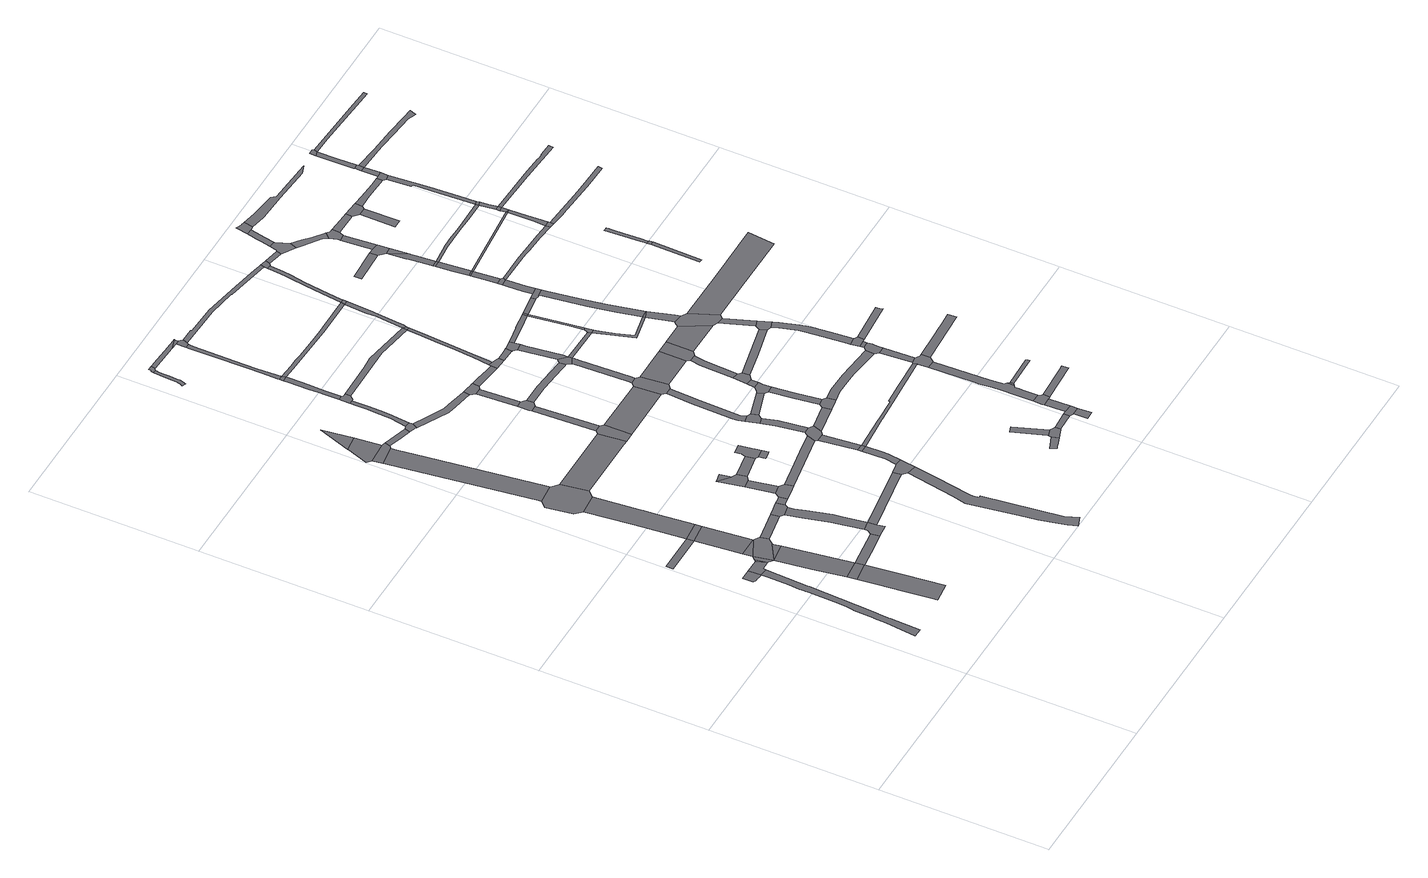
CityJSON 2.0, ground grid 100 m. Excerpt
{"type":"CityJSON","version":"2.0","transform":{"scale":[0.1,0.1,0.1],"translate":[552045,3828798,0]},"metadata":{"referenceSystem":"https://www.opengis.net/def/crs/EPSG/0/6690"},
"CityObjects":{
"road1":{"type":"Road","attributes":{"RoadStructureAttribute.sectionType":"1"},"geometry":[{"type":"MultiSurface","lod":"1","boundaries":[[[0,1,2,3,4,5,6,7,8,9,10,11,12,13,14,15,16,17,18,19,20,21,22,23,24,25,26]]]}]},
"road2":{"type":"Road","attributes":{"RoadStructureAttribute.sectionType":"1"},"geometry":[{"type":"MultiSurface","lod":"1","boundaries":[[[27,28,29,30,31,32,33,0]]]}]},
"road3":{"type":"Road","geometry":[{"type":"MultiSurface","lod":"1","boundaries":[[[27,0,26,34,35,36,37]]]}]},
"road4":{"type":"Road","attributes":{"function":"3","RoadStructureAttribute.sectionType":"1"},"geometry":[{"type":"MultiSurface","lod":"1","boundaries":[[[38,39,40,41,42,43,44,45]]]}]},
"road5":{"type":"Road","attributes":{"RoadStructureAttribute.sectionType":"1"},"geometry":[{"type":"MultiSurface","lod":"1","boundaries":[[[46,47,48,49]]]}]},
"road6":{"type":"Road","attributes":{"RoadStructureAttribute.sectionType":"1"},"geometry":[{"type":"MultiSurface","lod":"1","boundaries":[[[50,37,36]]]}]},
"road7":{"type":"Road","attributes":{"RoadStructureAttribute.sectionType":"1"},"geometry":[{"type":"MultiSurface","lod":"1","boundaries":[[[51,50,36,52]]]}]},
"road8":{"type":"Road","geometry":[{"type":"MultiSurface","lod":"1","boundaries":[[[53,54,40,39]]]}]},
"road9":{"type":"Road","attributes":{"function":"3","RoadStructureAttribute.sectionType":"1"},"geometry":[{"type":"MultiSurface","lod":"1","boundaries":[[[55,56,52,57,54,53]]]}]},
"road10":{"type":"Road","geometry":[{"type":"MultiSurface","lod":"1","boundaries":[[[58,59,52,56]]]}]},
"road11":{"type":"Road","attributes":{"function":"3","RoadStructureAttribute.sectionType":"1"},"geometry":[{"type":"MultiSurface","lod":"1","boundaries":[[[60,61,62,51]]]}]},
"road12":{"type":"Road","geometry":[{"type":"MultiSurface","lod":"1","boundaries":[[[63,60,51,52,59,64,65,66]]]}]},
"road13":{"type":"Road","attributes":{"function":"3","RoadStructureAttribute.sectionType":"1"},"geometry":[{"type":"MultiSurface","lod":"1","boundaries":[[[67,68,48,69,61,60]]]}]},
"road14":{"type":"Road","geometry":[{"type":"MultiSurface","lod":"1","boundaries":[[[70,49,48,68]]]}]},
"road15":{"type":"Road","attributes":{"RoadStructureAttribute.sectionType":"1"},"geometry":[{"type":"MultiSurface","lod":"1","boundaries":[[[71,53,39,72,73]]]}]},
"road16":{"type":"Road","attributes":{"function":"3","RoadStructureAttribute.sectionType":"1"},"geometry":[{"type":"MultiSurface","lod":"1","boundaries":[[[74,75,76,77,78,79,80,81,49,70]]]}]},
"road17":{"type":"Road","attributes":{"RoadStructureAttribute.sectionType":"1"},"geometry":[{"type":"MultiSurface","lod":"1","boundaries":[[[82,66,65,83,84]]]}]},
"road18":{"type":"Road","geometry":[{"type":"MultiSurface","lod":"1","boundaries":[[[85,86,87,88,89,90,79,78,91,92,93]]]}]},
"road19":{"type":"Road","geometry":[{"type":"MultiSurface","lod":"1","boundaries":[[[94,95,96,71,73,97,98]]]}]},
"road20":{"type":"Road","attributes":{"function":"3","RoadStructureAttribute.sectionType":"1"},"geometry":[{"type":"MultiSurface","lod":"1","boundaries":[[[99,100,101,102,103,104,105,87,86]]]}]},
"road21":{"type":"Road","attributes":{"RoadStructureAttribute.sectionType":"1"},"geometry":[{"type":"MultiSurface","lod":"1","boundaries":[[[106,107,108,109,110,111,112,113,114,95,94]]]}]},
"road22":{"type":"Road","geometry":[{"type":"MultiSurface","lod":"1","boundaries":[[[115,116,117,82,84,118,111,110,119]]]}]},
"road23":{"type":"Road","geometry":[{"type":"MultiSurface","lod":"1","boundaries":[[[120,121,122,103,102,123,124,125]]]}]},
"road24":{"type":"Road","geometry":[{"type":"MultiSurface","lod":"1","boundaries":[[[126,127,128,129,130,122,121]]]}]},
"road25":{"type":"Road","attributes":{"RoadStructureAttribute.sectionType":"1"},"geometry":[{"type":"MultiSurface","lod":"1","boundaries":[[[131,132,115,119,133,134]]]}]},
"road26":{"type":"Road","attributes":{"function":"3","RoadStructureAttribute.sectionType":"1"},"geometry":[{"type":"MultiSurface","lod":"1","boundaries":[[[135,136,128,127,126]]]}]},
"road27":{"type":"Road","geometry":[{"type":"MultiSurface","lod":"1","boundaries":[[[137,138,131,134,139,140,141]]]}]},
"road28":{"type":"Road","attributes":{"RoadStructureAttribute.sectionType":"1"},"geometry":[{"type":"MultiSurface","lod":"1","boundaries":[[[142,143,138,137]]]}]},
"road29":{"type":"Road","attributes":{"RoadStructureAttribute.sectionType":"1"},"geometry":[{"type":"MultiSurface","lod":"1","boundaries":[[[93,92,144,145,146]]]}]},
"road30":{"type":"Road","attributes":{"RoadStructureAttribute.sectionType":"1"},"geometry":[{"type":"MultiSurface","lod":"1","boundaries":[[[125,124,147,148,149,150]]]}]},
"road31":{"type":"Road","geometry":[{"type":"MultiSurface","lod":"1","boundaries":[[[151,152,153,154]]]}]},
"road32":{"type":"Road","geometry":[{"type":"MultiSurface","lod":"1","boundaries":[[[153,143,142,155,156,154]]]}]},
"road33":{"type":"Road","attributes":{"RoadStructureAttribute.sectionType":"1"},"geometry":[{"type":"MultiSurface","lod":"1","boundaries":[[[157,94,98,158]]]}]},
"road34":{"type":"Road","geometry":[{"type":"MultiSurface","lod":"1","boundaries":[[[159,160,161,150,149,162,163,164,165,166,167,168,169,170]]]}]},
"road35":{"type":"Road","attributes":{"RoadStructureAttribute.sectionType":"1"},"geometry":[{"type":"MultiSurface","lod":"1","boundaries":[[[171,172,173,174,175,176,177,178,179,180,181,182,183,184,185,186,187,188,189,190]]]}]},
"road36":{"type":"Road","attributes":{"RoadStructureAttribute.sectionType":"1"},"geometry":[{"type":"MultiSurface","lod":"1","boundaries":[[[191,156,155,192]]]}]},
"road37":{"type":"Road","attributes":{"RoadStructureAttribute.sectionType":"1"},"geometry":[{"type":"MultiSurface","lod":"1","boundaries":[[[193,194,195,196,197,198,199,200,201,202,159,170]]]}]},
"road38":{"type":"Road","attributes":{"RoadStructureAttribute.sectionType":"1"},"geometry":[{"type":"MultiSurface","lod":"1","boundaries":[[[203,204,205,206,141,140,207]]]}]},
"road39":{"type":"Road","geometry":[{"type":"MultiSurface","lod":"1","boundaries":[[[208,209,210,211,212]]]}]},
"road40":{"type":"Road","attributes":{"function":"3","RoadStructureAttribute.sectionType":"1"},"geometry":[{"type":"MultiSurface","lod":"1","boundaries":[[[213,214,215,216,217,218,219,220,221,222,223,224,225,226,227,228,229,230]]]}]},
"road41":{"type":"Road","attributes":{"RoadStructureAttribute.sectionType":"1"},"geometry":[{"type":"MultiSurface","lod":"1","boundaries":[[[231,232,233,234,235,236,191,192,212,211]]]}]},
"road42":{"type":"Road","geometry":[{"type":"MultiSurface","lod":"1","boundaries":[[[237,238,146,145,239,240,241,242,243]]]}]},
"road43":{"type":"Road","geometry":[{"type":"MultiSurface","lod":"1","boundaries":[[[244,245,198,197,246,247,248,249,250,251,252]]]}]},
"road44":{"type":"Road","attributes":{"RoadStructureAttribute.sectionType":"1"},"geometry":[{"type":"MultiSurface","lod":"1","boundaries":[[[253,254,255,256,257,167,166,258,259,260,261,262,263,264]]]}]},
"road45":{"type":"Road","geometry":[{"type":"MultiSurface","lod":"1","boundaries":[[[265,266,157,158,171,190,267,268]]]}]},
"road46":{"type":"Road","geometry":[{"type":"MultiSurface","lod":"1","boundaries":[[[269,270,271,272,213,230,273,274,275,276]]]}]},
"road47":{"type":"Road","attributes":{"RoadStructureAttribute.sectionType":"1"},"geometry":[{"type":"MultiSurface","lod":"1","boundaries":[[[277,278,279,280,281,244,252,282,283,284]]]}]},
"road48":{"type":"Road","attributes":{"RoadStructureAttribute.sectionType":"1"},"geometry":[{"type":"MultiSurface","lod":"1","boundaries":[[[285,286,237,243]]]}]},
"road49":{"type":"Road","attributes":{"RoadStructureAttribute.sectionType":"1"},"geometry":[{"type":"MultiSurface","lod":"1","boundaries":[[[287,288,289,290,291,265,268]]]}]},
"road50":{"type":"Road","geometry":[{"type":"MultiSurface","lod":"1","boundaries":[[[292,277,284,293]]]}]},
"road51":{"type":"Road","geometry":[{"type":"MultiSurface","lod":"1","boundaries":[[[294,290,289,295]]]}]},
"road52":{"type":"Road","geometry":[{"type":"MultiSurface","lod":"1","boundaries":[[[296,297,298,299,300,286,285,301,302]]]}]},
"road53":{"type":"Road","attributes":{"RoadStructureAttribute.sectionType":"1"},"geometry":[{"type":"MultiSurface","lod":"1","boundaries":[[[303,294,295,304]]]}]},
"road54":{"type":"Road","attributes":{"RoadStructureAttribute.sectionType":"1"},"geometry":[{"type":"MultiSurface","lod":"1","boundaries":[[[305,298,297,306]]]}]},
"road55":{"type":"Road","attributes":{"function":"3","RoadStructureAttribute.sectionType":"1"},"geometry":[{"type":"MultiSurface","lod":"1","boundaries":[[[307,308,309,310,311,312,276,275,313,314]]]}]},
"road56":{"type":"Road","attributes":{"RoadStructureAttribute.sectionType":"1"},"geometry":[{"type":"MultiSurface","lod":"1","boundaries":[[[315,316,317,318,319,320,292,293,321,322,323,324,325,326,327,328]]]}]},
"road57":{"type":"Road","geometry":[{"type":"MultiSurface","lod":"1","boundaries":[[[329,330,203,207,303,304,331,332,333]]]}]},
"road58":{"type":"Road","geometry":[{"type":"MultiSurface","lod":"1","boundaries":[[[334,335,336,337,264,263,305,306,338,339]]]}]},
"road59":{"type":"Road","attributes":{"RoadStructureAttribute.sectionType":"1"},"geometry":[{"type":"MultiSurface","lod":"1","boundaries":[[[241,240,340,341]]]}]},
"road60":{"type":"Road","attributes":{"RoadStructureAttribute.sectionType":"1"},"geometry":[{"type":"MultiSurface","lod":"1","boundaries":[[[342,343,344,345,330,329]]]}]},
"road61":{"type":"Road","geometry":[{"type":"MultiSurface","lod":"1","boundaries":[[[346,347,344,343,348,349,350]]]}]},
"road62":{"type":"Road","attributes":{"function":"3","RoadStructureAttribute.sectionType":"1"},"geometry":[{"type":"MultiSurface","lod":"1","boundaries":[[[351,314,313,352,353]]]}]},
"road63":{"type":"Road","geometry":[{"type":"MultiSurface","lod":"1","boundaries":[[[352,315,328,354,355,356,357,353]]]}]},
"road64":{"type":"Road","attributes":{"RoadStructureAttribute.sectionType":"1"},"geometry":[{"type":"MultiSurface","lod":"1","boundaries":[[[358,359,360,361,362,363,364,365,347,346]]]}]},
"road65":{"type":"Road","attributes":{"RoadStructureAttribute.sectionType":"1"},"geometry":[{"type":"MultiSurface","lod":"1","boundaries":[[[366,333,332,367]]]}]},
"road66":{"type":"Road","attributes":{"RoadStructureAttribute.sectionType":"1"},"geometry":[{"type":"MultiSurface","lod":"1","boundaries":[[[368,369,339,338,370,371]]]}]},
"road67":{"type":"Road","attributes":{"RoadStructureAttribute.sectionType":"1"},"geometry":[{"type":"MultiSurface","lod":"1","boundaries":[[[372,373,250,249,374,375,376]]]}]},
"road68":{"type":"Road","attributes":{"RoadStructureAttribute.sectionType":"1"},"geometry":[{"type":"MultiSurface","lod":"1","boundaries":[[[377,378,379,380,302,301,381,382,383,384,385]]]}]},
"road69":{"type":"Road","geometry":[{"type":"MultiSurface","lod":"1","boundaries":[[[386,387,388,389,390,391,392,393,394]]]}]},
"road70":{"type":"Road","attributes":{"RoadStructureAttribute.sectionType":"1"},"geometry":[{"type":"MultiSurface","lod":"1","boundaries":[[[395,350,349,396]]]}]},
"road71":{"type":"Road","geometry":[{"type":"MultiSurface","lod":"1","boundaries":[[[397,398,341,340,362,361,399,400]]]}]},
"road72":{"type":"Road","attributes":{"RoadStructureAttribute.sectionType":"1"},"geometry":[{"type":"MultiSurface","lod":"1","boundaries":[[[401,402,403,404,405]]]}]},
"road73":{"type":"Road","attributes":{"RoadStructureAttribute.sectionType":"1"},"geometry":[{"type":"MultiSurface","lod":"1","boundaries":[[[406,407,408,409,410,411,412,293,284,413,414,415,416,417]]]}]},
"road74":{"type":"Road","geometry":[{"type":"MultiSurface","lod":"1","boundaries":[[[418,371,370,419,420,421,422,423]]]}]},
"road75":{"type":"Road","geometry":[{"type":"MultiSurface","lod":"1","boundaries":[[[424,425,405,404,386,394,426,427,428]]]}]},
"road76":{"type":"Road","geometry":[{"type":"MultiSurface","lod":"1","boundaries":[[[429,430,366,367,431,432,433]]]}]},
"road77":{"type":"Road","attributes":{"RoadStructureAttribute.sectionType":"1"},"geometry":[{"type":"MultiSurface","lod":"1","boundaries":[[[434,435,436,437,430,429]]]}]},
"road78":{"type":"Road","attributes":{"RoadStructureAttribute.sectionType":"1"},"geometry":[{"type":"MultiSurface","lod":"1","boundaries":[[[438,439,440,441,442,443,444,445,446,447,398,397]]]}]},
"road79":{"type":"Road","geometry":[{"type":"MultiSurface","lod":"1","boundaries":[[[448,449,395,396,436,435,450,451]]]}]},
"road80":{"type":"Road","attributes":{"RoadStructureAttribute.sectionType":"1"},"geometry":[{"type":"MultiSurface","lod":"1","boundaries":[[[452,453,454,455,456,457,295,289,458,459,460,461]]]}]},
"road81":{"type":"Road","attributes":{"RoadStructureAttribute.sectionType":"1"},"geometry":[{"type":"MultiSurface","lod":"1","boundaries":[[[462,463,464,420,419,465,466]]]}]},
"road82":{"type":"Road","attributes":{"RoadStructureAttribute.sectionType":"1"},"geometry":[{"type":"MultiSurface","lod":"1","boundaries":[[[375,467,468,469,470,471,418,423,472,473,474,475,476]]]}]},
"road83":{"type":"Road","geometry":[{"type":"MultiSurface","lod":"1","boundaries":[[[477,385,384,478,445,444,479]]]}]},
"road84":{"type":"Road","attributes":{"RoadStructureAttribute.sectionType":"1"},"geometry":[{"type":"MultiSurface","lod":"1","boundaries":[[[480,448,451,481]]]}]},
"road85":{"type":"Road","attributes":{"RoadStructureAttribute.sectionType":"1"},"geometry":[{"type":"MultiSurface","lod":"1","boundaries":[[[482,428,427,483]]]}]},
"road86":{"type":"Road","attributes":{"RoadStructureAttribute.sectionType":"1"},"geometry":[{"type":"MultiSurface","lod":"1","boundaries":[[[484,400,399,485,486]]]}]},
"road87":{"type":"Road","attributes":{"RoadStructureAttribute.sectionType":"1"},"geometry":[{"type":"MultiSurface","lod":"1","boundaries":[[[487,488,489,490,477,479]]]}]},
"road88":{"type":"Road","geometry":[{"type":"MultiSurface","lod":"1","boundaries":[[[491,480,481,492,493,494]]]}]},
"road89":{"type":"Road","geometry":[{"type":"MultiSurface","lod":"1","boundaries":[[[495,496,497,498,462,466,499,490,489,500]]]}]},
"road90":{"type":"Road","geometry":[{"type":"MultiSurface","lod":"1","boundaries":[[[376,375,476,501]]]}]},
"road91":{"type":"Road","attributes":{"RoadStructureAttribute.sectionType":"1"},"geometry":[{"type":"MultiSurface","lod":"1","boundaries":[[[502,503,491,494,504,505]]]}]},
"road92":{"type":"Road","attributes":{"RoadStructureAttribute.sectionType":"1"},"geometry":[{"type":"MultiSurface","lod":"1","boundaries":[[[506,507,508,509,510,511]]]}]},
"road93":{"type":"Road","attributes":{"function":"3","RoadStructureAttribute.sectionType":"1"},"geometry":[{"type":"MultiSurface","lod":"1","boundaries":[[[512,513,514,515,516,517,357,356,518,519,520,521,522,523]]]}]},
"road94":{"type":"Road","geometry":[{"type":"MultiSurface","lod":"1","boundaries":[[[524,525,482,483,526,508,507,527]]]}]},
"road95":{"type":"Road","attributes":{"RoadStructureAttribute.sectionType":"1"},"geometry":[{"type":"MultiSurface","lod":"1","boundaries":[[[528,529,530,524,527]]]}]},
"road96":{"type":"Road","attributes":{"RoadStructureAttribute.sectionType":"1"},"geometry":[{"type":"MultiSurface","lod":"1","boundaries":[[[479,444,531,532]]]}]},
"road97":{"type":"Road","attributes":{"RoadStructureAttribute.sectionType":"1"},"geometry":[{"type":"MultiSurface","lod":"1","boundaries":[[[533,534,433,432,535,536,537,538,539,540]]]}]},
"road98":{"type":"Road","attributes":{"RoadStructureAttribute.sectionType":"1"},"geometry":[{"type":"MultiSurface","lod":"1","boundaries":[[[416,541,542,543,544,376,501,545,546,547,548,549,550]]]}]},
"road99":{"type":"Road","geometry":[{"type":"MultiSurface","lod":"1","boundaries":[[[551,552,529,528,553,554,555,556,557]]]}]},
"road100":{"type":"Road","geometry":[{"type":"MultiSurface","lod":"1","boundaries":[[[486,485,502,505,558,559]]]}]},
"road101":{"type":"Road","attributes":{"RoadStructureAttribute.sectionType":"1"},"geometry":[{"type":"MultiSurface","lod":"1","boundaries":[[[560,561,562,563,495,500,564,565,566,567]]]}]},
"road102":{"type":"Road","geometry":[{"type":"MultiSurface","lod":"1","boundaries":[[[417,416,550,568]]]}]},
"road103":{"type":"Road","attributes":{"RoadStructureAttribute.sectionType":"1"},"geometry":[{"type":"MultiSurface","lod":"1","boundaries":[[[569,570,571,572,573,574,575,551,557,576,577,578,579,580,581,582,583,584]]]}]},
"road104":{"type":"Road","attributes":{"RoadStructureAttribute.sectionType":"1"},"geometry":[{"type":"MultiSurface","lod":"1","boundaries":[[[585,493,492,586,587]]]}]},
"road105":{"type":"Road","geometry":[{"type":"MultiSurface","lod":"1","boundaries":[[[588,589,590,591,532,531,592]]]}]},
"road106":{"type":"Road","geometry":[{"type":"MultiSurface","lod":"1","boundaries":[[[581,580,593,594]]]}]},
"road107":{"type":"Road","attributes":{"RoadStructureAttribute.sectionType":"1"},"geometry":[{"type":"MultiSurface","lod":"1","boundaries":[[[595,596,567,597,589,588]]]}]},
"road108":{"type":"Road","geometry":[{"type":"MultiSurface","lod":"1","boundaries":[[[598,560,567,596]]]}]},
"road109":{"type":"Road","attributes":{"RoadStructureAttribute.sectionType":"1"},"geometry":[{"type":"MultiSurface","lod":"1","boundaries":[[[599,600,601,602,603,555,554]]]}]},
"road110":{"type":"Road","attributes":{"RoadStructureAttribute.sectionType":"1"},"geometry":[{"type":"MultiSurface","lod":"1","boundaries":[[[604,605,606,592,531,607,608,609,610]]]}]},
"road111":{"type":"Road","attributes":{"RoadStructureAttribute.sectionType":"1"},"geometry":[{"type":"MultiSurface","lod":"1","boundaries":[[[559,558,611,612]]]}]},
"road112":{"type":"Road","attributes":{"RoadStructureAttribute.sectionType":"1"},"geometry":[{"type":"MultiSurface","lod":"1","boundaries":[[[613,614,615,616,617,618,417,568,619,620,621,622,623,624,625,626,627]]]}]},
"road113":{"type":"Road","geometry":[{"type":"MultiSurface","lod":"1","boundaries":[[[628,629,630,631,452,461,632,633,569,584,634,635]]]}]},
"road114":{"type":"Road","geometry":[{"type":"MultiSurface","lod":"1","boundaries":[[[636,637,638,639,594,593]]]}]},
"road115":{"type":"Road","attributes":{"RoadStructureAttribute.sectionType":"1"},"geometry":[{"type":"MultiSurface","lod":"1","boundaries":[[[640,641,630,629]]]}]},
"road116":{"type":"Road","attributes":{"RoadStructureAttribute.sectionType":"1"},"geometry":[{"type":"MultiSurface","lod":"1","boundaries":[[[642,643,598,596,644]]]}]},
"road117":{"type":"Road","geometry":[{"type":"MultiSurface","lod":"1","boundaries":[[[645,646,647,648,540,539,641,640]]]}]},
"road118":{"type":"Road","attributes":{"RoadStructureAttribute.sectionType":"1"},"geometry":[{"type":"MultiSurface","lod":"1","boundaries":[[[649,650,651,648,647]]]}]},
"road119":{"type":"Road","geometry":[{"type":"MultiSurface","lod":"1","boundaries":[[[652,653,651,650,654,655]]]}]},
"road120":{"type":"Road","geometry":[{"type":"MultiSurface","lod":"1","boundaries":[[[656,610,609]]]}]},
"road121":{"type":"Road","attributes":{"RoadStructureAttribute.sectionType":"1"},"geometry":[{"type":"MultiSurface","lod":"1","boundaries":[[[657,656,609,658,659,660]]]}]},
"road122":{"type":"Road","geometry":[{"type":"MultiSurface","lod":"1","boundaries":[[[659,661,612,611,662,663,664,665,666,660]]]}]},
"road123":{"type":"Road","geometry":[{"type":"MultiSurface","lod":"1","boundaries":[[[523,522,613,627,667,668]]]}]},
"road124":{"type":"Road","attributes":{"RoadStructureAttribute.sectionType":"1"},"geometry":[{"type":"MultiSurface","lod":"1","boundaries":[[[669,670,671,672,673,674,675,676,677,678,679,680,681,682,683,684,653,652]]]}]},
"road125":{"type":"Road","attributes":{"RoadStructureAttribute.sectionType":"1"},"geometry":[{"type":"MultiSurface","lod":"1","boundaries":[[[662,685,686,663]]]}]},
"road126":{"type":"Road","attributes":{"RoadStructureAttribute.sectionType":"1"},"geometry":[{"type":"MultiSurface","lod":"1","boundaries":[[[687,688,689,690,691,692,693,694,695,696,697,610,656]]]}]},
"road127":{"type":"Road","geometry":[{"type":"MultiSurface","lod":"1","boundaries":[[[686,685,585,587,679,678]]]}]},
"road128":{"type":"Road","geometry":[{"type":"MultiSurface","lod":"1","boundaries":[[[698,699,700,642,644,701,691,690]]]}]},
"road129":{"type":"Road","attributes":{"function":"3","RoadStructureAttribute.sectionType":"1"},"geometry":[{"type":"MultiSurface","lod":"1","boundaries":[[[702,668,667,703,704]]]}]},
"road130":{"type":"Road","attributes":{"RoadStructureAttribute.sectionType":"1"},"geometry":[{"type":"MultiSurface","lod":"1","boundaries":[[[705,706,707,708,709,710,699,698]]]}]},
"road131":{"type":"Road","geometry":[{"type":"MultiSurface","lod":"1","boundaries":[[[711,712,713,714]]]}]},
"road132":{"type":"Road","geometry":[{"type":"MultiSurface","lod":"1","boundaries":[[[715,716,717,708,707,718]]]}]},
"road133":{"type":"Road","attributes":{"RoadStructureAttribute.sectionType":"1"},"geometry":[{"type":"MultiSurface","lod":"1","boundaries":[[[719,720,721,722,635,634,723]]]}]},
"road134":{"type":"Road","attributes":{"RoadStructureAttribute.sectionType":"1"},"geometry":[{"type":"MultiSurface","lod":"1","boundaries":[[[724,725,726,727,717,716]]]}]},
"road135":{"type":"Road","geometry":[{"type":"MultiSurface","lod":"1","boundaries":[[[728,729,726,725]]]}]},
"road136":{"type":"Road","attributes":{"RoadStructureAttribute.sectionType":"1"},"geometry":[{"type":"MultiSurface","lod":"1","boundaries":[[[730,731,732,733,655,654]]]}]},
"road137":{"type":"Road","geometry":[{"type":"MultiSurface","lod":"1","boundaries":[[[734,735,736,737,704,703,738,739,740,741,742,743,744]]]}]},
"road138":{"type":"Road","attributes":{"RoadStructureAttribute.sectionType":"1"},"geometry":[{"type":"MultiSurface","lod":"1","boundaries":[[[745,746,747,729,728]]]}]},
"road139":{"type":"Road","geometry":[{"type":"MultiSurface","lod":"1","boundaries":[[[748,749,746,745]]]}]},
"road140":{"type":"Road","attributes":{"RoadStructureAttribute.sectionType":"1"},"geometry":[{"type":"MultiSurface","lod":"1","boundaries":[[[750,751,752,753,754,749,748,755,756,757,758,759]]]}]},
"road141":{"type":"Road","attributes":{"function":"3","RoadStructureAttribute.sectionType":"1"},"geometry":[{"type":"MultiSurface","lod":"1","boundaries":[[[760,761,762,763,764,734,744]]]}]},
"road142":{"type":"Road","attributes":{"RoadStructureAttribute.sectionType":"1"},"geometry":[{"type":"MultiSurface","lod":"1","boundaries":[[[765,750,759]]]}]},
"road143":{"type":"Road","geometry":[{"type":"MultiSurface","lod":"1","boundaries":[[[766,711,714,750,765,767]]]}]},
"road144":{"type":"Road","attributes":{"RoadStructureAttribute.sectionType":"1"},"geometry":[{"type":"MultiSurface","lod":"1","boundaries":[[[768,769,770,771,741,740,772,773,774,775,776,777,778]]]}]},
"road145":{"type":"Road","attributes":{"RoadStructureAttribute.sectionType":"1"},"geometry":[{"type":"MultiSurface","lod":"1","boundaries":[[[779,780,781,766,767]]]}]},
"road146":{"type":"Road","geometry":[{"type":"MultiSurface","lod":"1","boundaries":[[[782,762,761,783,784,785,786,787,788]]]}]},
"road147":{"type":"Road","geometry":[{"type":"MultiSurface","lod":"1","boundaries":[[[789,790,778,777,791,780,779,792,793]]]}]},
"road148":{"type":"Road","attributes":{"RoadStructureAttribute.sectionType":"1"},"geometry":[{"type":"MultiSurface","lod":"1","boundaries":[[[794,795,796,797,718,707,798,799,800,801,802,803]]]}]},
"road149":{"type":"Road","attributes":{"RoadStructureAttribute.sectionType":"1"},"geometry":[{"type":"MultiSurface","lod":"1","boundaries":[[[804,665,664,805,806,807]]]}]},
"road150":{"type":"Road","attributes":{"RoadStructureAttribute.sectionType":"1"},"geometry":[{"type":"MultiSurface","lod":"1","boundaries":[[[808,728,725,809]]]}]},
"road151":{"type":"Road","attributes":{"RoadStructureAttribute.sectionType":"1"},"geometry":[{"type":"MultiSurface","lod":"1","boundaries":[[[810,793,792,811,812]]]}]},
"road152":{"type":"Road","attributes":{"RoadStructureAttribute.sectionType":"1"},"geometry":[{"type":"MultiSurface","lod":"1","boundaries":[[[813,814,815,816,817,748,745,818,819,820,821,822]]]}]},
"road153":{"type":"Road","geometry":[{"type":"MultiSurface","lod":"1","boundaries":[[[823,824,825,826]]]}]},
"road154":{"type":"Road","attributes":{"RoadStructureAttribute.sectionType":"1"},"geometry":[{"type":"MultiSurface","lod":"1","boundaries":[[[827,828,829,830,831]]]}]},
"road155":{"type":"Road","geometry":[{"type":"MultiSurface","lod":"1","boundaries":[[[812,811,826,825,832,833]]]}]},
"road156":{"type":"Road","attributes":{"RoadStructureAttribute.sectionType":"1"},"geometry":[{"type":"MultiSurface","lod":"1","boundaries":[[[834,835,836,837,838,839,840,786,785]]]}]},
"road157":{"type":"Road","geometry":[{"type":"MultiSurface","lod":"1","boundaries":[[[841,842,843,827,831,844]]]}]},
"road158":{"type":"Road","geometry":[{"type":"MultiSurface","lod":"1","boundaries":[[[845,846,847,848,849,850,851,852,853,854,855,842,841]]]}]},
"road159":{"type":"Road","geometry":[{"type":"MultiSurface","lod":"1","boundaries":[[[856,803,802,857,858]]]}]},
"road160":{"type":"Road","attributes":{"RoadStructureAttribute.sectionType":"1"},"geometry":[{"type":"MultiSurface","lod":"1","boundaries":[[[859,860,861,809,862,863,803,856]]]}]},
"road161":{"type":"Road","geometry":[{"type":"MultiSurface","lod":"1","boundaries":[[[808,809,861]]]}]},
"road162":{"type":"Road","attributes":{"RoadStructureAttribute.sectionType":"1"},"geometry":[{"type":"MultiSurface","lod":"1","boundaries":[[[864,865,808,861]]]}]},
"road163":{"type":"Road","geometry":[{"type":"MultiSurface","lod":"1","boundaries":[[[866,867,865,864]]]}]},
"road164":{"type":"Road","attributes":{"RoadStructureAttribute.sectionType":"1"},"geometry":[{"type":"MultiSurface","lod":"1","boundaries":[[[868,869,833,832,870,871,872]]]}]},
"road165":{"type":"Road","attributes":{"RoadStructureAttribute.sectionType":"1"},"geometry":[{"type":"MultiSurface","lod":"1","boundaries":[[[873,874,821,867,866]]]}]},
"road166":{"type":"Road","geometry":[{"type":"MultiSurface","lod":"1","boundaries":[[[875,822,821,874]]]}]},
"road167":{"type":"Road","attributes":{"RoadStructureAttribute.sectionType":"1"},"geometry":[{"type":"MultiSurface","lod":"1","boundaries":[[[876,877,878,879,880,881,882,883,884,885,822,875]]]}]},
"road168":{"type":"Road","geometry":[{"type":"MultiSurface","lod":"1","boundaries":[[[886,887,872,871,880,879]]]}]},
"road169":{"type":"Road","attributes":{"RoadStructureAttribute.sectionType":"1"},"geometry":[{"type":"MultiSurface","lod":"1","boundaries":[[[888,887,886,889]]]}]},
"road170":{"type":"Road","attributes":{"RoadStructureAttribute.sectionType":"1"},"geometry":[{"type":"MultiSurface","lod":"1","boundaries":[[[890,891,858,857,892,893,894,895,896,897,898]]]}]},
"road171":{"type":"Road","geometry":[{"type":"MultiSurface","lod":"1","boundaries":[[[899,900,888,889,901]]]}]},
"road172":{"type":"Road","attributes":{"RoadStructureAttribute.sectionType":"1"},"geometry":[{"type":"MultiSurface","lod":"1","boundaries":[[[902,903,904,905,906,907,900,899]]]}]},
"road173":{"type":"Road","geometry":[{"type":"MultiSurface","lod":"1","boundaries":[[[908,909,905,904,910]]]}]},
"road174":{"type":"Road","attributes":{"RoadStructureAttribute.sectionType":"1"},"geometry":[{"type":"MultiSurface","lod":"1","boundaries":[[[911,912,913,914,915,866,864,916,917,918]]]}]},
"road175":{"type":"Road","attributes":{"RoadStructureAttribute.sectionType":"1"},"geometry":[{"type":"MultiSurface","lod":"1","boundaries":[[[919,920,921,901,889,922,923,924,925,926,927,928]]]}]},
"road176":{"type":"Road","attributes":{"RoadStructureAttribute.sectionType":"1"},"geometry":[{"type":"MultiSurface","lod":"1","boundaries":[[[929,910,904,930,931,932,933]]]}]}
},
"vertices":[
[186,1302,0],[187,1267,0],[186,1137,0],[181,1074,0],[181,1054,0],[181,1051,0],[182,1038,0],[182,1019,0],[178,867,0],[174,797,0],[168,759,0],[167,749,0],[162,628,0],[162,626,0],[159,555,0],[159,553,0],[152,492,0],[140,373,0],[190,371,0],[198,550,0],[198,554,0],[202,624,0],[202,626,0],[208,756,0],[222,1039,0],[222,1050,0],[234,1299,0],
[183,1377,0],[118,1375,0],[120,1315,0],[133,1309,0],[159,1305,0],[161,1305,0],[184,1302,0],
[235,1316,0],[276,1318,0],[285,1318,0],[266,1377,0],
[528,647,0],[502,856,0],[385,842,0],[398,730,0],[416,581,0],[435,424,0],[438,394,0],[558,409,0],
[17,1773,0],[17,1733,0],[258,1735,0],[254,1775,0],
[274,1387,0],
[293,1408,0],[315,1294,0],
[495,910,0],[378,896,0],
[469,1075,0],[432,1312,0],[348,1085,0],
[425,1356,0],[424,1362,0],
[407,1465,0],[287,1463,0],[288,1452,0],
[439,1441,0],[449,1392,0],[450,1393,0],[441,1441,0],
[396,1557,0],[377,1747,0],[276,1555,0],
[372,1787,0],
[729,940,0],[654,877,0],[736,888,0],
[351,2000,0],[343,2077,0],[343,2078,0],[340,2101,0],[314,2360,0],[193,2349,0],[221,2088,0],[229,2014,0],
[621,1472,0],[598,1418,0],[630,1423,0],
[283,2589,0],[283,2593,0],[163,2581,0],[130,2547,0],[154,2389,0],[193,2350,0],[316,2362,0],[348,2397,0],[321,2557,0],
[799,992,0],[744,983,0],[747,965,0],[814,898,0],[806,943,0],
[279,2616,0],[179,3346,0],[166,3440,0],[162,3469,0],[43,3451,0],[47,3426,0],[161,2599,0],
[779,1129,0],[770,1184,0],[734,1323,0],[716,1384,0],[709,1417,0],[653,1404,0],[674,1313,0],[714,1163,0],[726,1086,0],
[712,1487,0],[684,1482,0],[664,1479,0],[644,1412,0],[720,1438,0],
[172,3518,0],[164,3521,0],[34,3512,0],[175,3479,0],[178,3482,0],[187,3514,0],
[145,3676,0],[56,3665,0],[55,3665,0],[55,3664,0],[10,3534,0],
[762,1496,0],[739,1492,0],[729,1440,0],[770,1447,0],
[122,3859,0],[55,3666,0],
[833,1533,0],[779,1523,0],[825,1456,0],[871,1464,0],[862,1512,0],
[802,1697,0],[748,1686,0],
[723,2399,0],[776,2399,0],[758,2559,0],
[251,3459,0],[252,3459,0],[320,3438,0],[330,3471,0],
[772,1851,0],[723,1842,0],[718,1841,0],[785,1785,0],
[824,1715,0],[814,1769,0],
[1200,1053,0],[1208,1005,0],
[350,3479,0],[346,3477,0],[334,3473,0],[341,3432,0],[348,3430,0],[349,3429,0],[355,3428,0],[366,3422,0],[383,3453,0],[382,3457,0],[382,3462,0],[382,3473,0],
[1234,977,0],[1181,686,0],[1165,607,0],[1189,450,0],[1211,315,0],[1226,209,0],[1245,117,0],[1262,54,0],[1279,3,0],[1341,24,0],[1310,103,0],[1251,565,0],[1236,562,0],[1234,598,0],[1234,620,0],[1254,732,0],[1270,825,0],[1278,872,0],[1290,955,0],[1292,967,0],
[958,1795,0],[967,1741,0],
[387,3524,0],[395,3600,0],[396,3630,0],[396,3719,0],[396,3816,0],[373,3815,0],[373,3783,0],[373,3721,0],[372,3662,0],[369,3575,0],
[1246,1576,0],[1160,1564,0],[970,1531,0],[903,1519,0],[1230,1526,0],
[992,1691,0],[1021,1696,0],[1046,1701,0],[1039,1738,0],[985,1728,0],
[112,4839,0],[111,4832,0],[108,4776,0],[106,4722,0],[104,4698,0],[101,4682,0],[96,4669,0],[90,4658,0],[112,4648,0],[116,4660,0],[120,4672,0],[124,4689,0],[125,4710,0],[127,4752,0],[128,4798,0],[129,4820,0],[130,4828,0],[130,4835,0],
[1032,1777,0],[1031,1779,0],[1015,1866,0],[985,1861,0],[961,1857,0],[968,1819,0],
[776,2577,0],[774,2575,0],[777,2399,0],[837,2400,0],[836,2560,0],[817,2575,0],[816,2577,0],
[372,3881,0],[372,3858,0],[404,3817,0],[405,3817,0],[414,3827,0],[426,3840,0],[425,3872,0],[410,3872,0],[400,3881,0],
[719,3330,0],[603,3354,0],[561,3363,0],[558,3364,0],[461,3413,0],[550,3324,0],[552,3324,0],[603,3313,0],[715,3291,0],[718,3291,0],[719,3291,0],[723,3329,0],
[1265,1064,0],[1251,1061,0],[1305,1046,0],[1306,1059,0],
[121,4871,0],[120,4857,0],[115,4852,0],[113,4846,0],[133,4839,0],[139,4844,0],[145,4846,0],[148,4869,0],
[368,4205,0],[368,4175,0],[371,4058,0],[372,4000,0],[372,3967,0],[400,3976,0],[400,4113,0],[400,4205,0],
[796,2946,0],[756,2944,0],
[1317,1139,0],[1318,1173,0],[1313,1269,0],[1271,1267,0],[1275,1133,0],
[368,4229,0],[394,4229,0],
[1271,1293,0],[1312,1292,0],
[814,3007,0],[792,3028,0],[752,3026,0],[755,2960,0],[755,2958,0],[818,2967,0],[815,3007,0],
[1242,1512,0],[1289,1512,0],
[739,3264,0],[780,3263,0],
[375,4858,0],[339,4861,0],[320,4861,0],[177,4869,0],[160,4869,0],[152,4869,0],[318,4838,0],[387,4858,0],
[363,4774,0],[363,4759,0],[364,4610,0],[366,4430,0],[367,4327,0],[368,4240,0],[392,4266,0],[389,4333,0],[387,4379,0],[387,4504,0],[387,4746,0],[387,4766,0],[387,4771,0],[387,4774,0],
[1305,1600,0],[1265,1600,0],[1303,1524,0],[1309,1529,0],[1328,1583,0],
[796,3318,0],[784,3320,0],[756,3324,0],[734,3328,0],[799,3278,0],[802,3317,0],
[1181,2402,0],[1169,2560,0],
[1279,1770,0],[1256,1851,0],[1217,1841,0],[1239,1759,0],
[1239,1928,0],[1197,1917,0],[1256,1856,0],[1273,1879,0],[1260,1917,0],
[387,4848,0],[363,4835,0],[388,4834,0],
[389,4778,0],[391,4782,0],[396,4786,0],[405,4815,0],
[1224,1963,0],[1231,2227,0],[1233,2249,0],[1238,2381,0],[1199,2380,0],[1189,2226,0],[1183,1983,0],[1187,1955,0],
[1476,1608,0],[1484,1558,0],
[929,3298,0],[852,3310,0],[964,3255,0],[966,3293,0],
[726,3884,0],[652,3876,0],[789,3845,0],[1012,3809,0],[1012,3837,0],
[1139,2989,0],[1136,2990,0],[1133,2990,0],[942,3006,0],[940,2968,0],[1112,2952,0],[1135,2949,0],[1155,2948,0],[1150,2988,0],
[1821,441,0],[1767,419,0],[1742,408,0],[1740,407,0],[1749,390,0],[1758,373,0],[1774,379,0],[1782,381,0],[1835,401,0],
[1419,1966,0],[1431,1927,0],
[1227,2580,0],[1189,2578,0],[1266,2403,0],[1247,2562,0],
[1794,665,0],[1775,658,0],[1756,651,0],[1827,461,0],[1866,472,0],
[825,4211,0],[794,4210,0],[729,4212,0],[635,4215,0],[576,4217,0],[539,4222,0],[484,4224,0],[467,4202,0],[603,4196,0],[789,4188,0],[1034,4190,0],[1041,4213,0],
[967,3305,0],[1035,3252,0],[1037,3285,0],[1023,3290,0],[1000,3298,0],[994,3301,0],
[1896,458,0],[1892,460,0],[1893,421,0],[1901,424,0],[1898,457,0],
[1529,1637,0],[1491,1630,0],[1544,1568,0],[1562,1571,0],[1553,1621,0],
[1508,1786,0],[1496,1916,0],[1455,1912,0],[1468,1782,0],
[1227,2602,0],[1216,2910,0],[1216,2915,0],[1216,2921,0],[1215,2932,0],[1215,2935,0],[1215,2944,0],[1175,2924,0],[1176,2919,0],[1189,2601,0],
[1452,1993,0],[1430,1969,0],[1491,1966,0],[1493,1991,0],
[1988,1340,0],[1804,1331,0],[1681,1323,0],[1675,1312,0],[1529,1304,0],[1526,1304,0],[1534,1289,0],[1538,1289,0],[1676,1296,0],[1999,1320,0],
[1120,3286,0],[1099,3285,0],[1089,3284,0],[1115,3248,0],[1117,3247,0],
[1008,3757,0],[1000,3642,0],[991,3515,0],[984,3422,0],[982,3405,0],[995,3326,0],[999,3371,0],[1005,3460,0],[1026,3731,0],[1031,3807,0],
[1171,3008,0],[1174,2925,0],[1214,2966,0],
[1456,2040,0],[1495,2036,0],
[2009,463,0],[2011,430,0],
[1447,2563,0],[1467,2403,0],[1466,2563,0],
[1213,2998,0],[1185,3206,0],[1182,3231,0],[1141,3226,0],
[1464,2125,0],[1524,2059,0],[1521,2101,0],[1502,2118,0],
[1175,3293,0],[1153,3290,0],[1135,3287,0],[1125,3287,0],[1118,3246,0],[1177,3267,0],
[1032,3823,0],
[1482,2385,0],[1471,2323,0],[1511,2319,0],[1523,2384,0],
[2086,360,0],[2082,419,0],[2033,416,0],[2034,413,0],[2038,337,0],[2087,340,0],
[1089,4721,0],[1056,4728,0],[898,4760,0],[674,4800,0],[489,4807,0],[488,4813,0],[664,4777,0],[837,4752,0],[836,4748,0],[960,4723,0],[1100,4695,0],[1104,4718,0],
[2031,464,0],[2022,464,0],[2021,423,0],[2080,458,0],
[2076,587,0],[2024,584,0],[2029,483,0],
[1433,2942,0],[1426,2963,0],
[1748,1627,0],[1617,1632,0],[1622,1581,0],[1728,1579,0],[1775,1578,0],[1838,1571,0],[1964,1555,0],[1967,1607,0],
[1026,4065,0],[1026,4056,0],[1028,3999,0],[1021,3929,0],[1036,3844,0],[1041,3896,0],[1050,4003,0],[1054,4051,0],[1060,4174,0],[1060,4189,0],
[2024,650,0],[2023,598,0],[2090,588,0],[2091,588,0],[2095,627,0],[2089,632,0],[2074,646,0],
[1550,2404,0],[1549,2563,0],
[1392,3328,0],[1288,3313,0],[1288,3310,0],[1177,3293,0],[1179,3267,0],[1342,3292,0],[1389,3300,0],[1396,3301,0],
[1061,4212,0],
[2003,1254,0],[2012,993,0],[2013,964,0],[2019,886,0],[2022,833,0],[2023,797,0],[2023,792,0],[2074,654,0],[2075,733,0],[2075,763,0],[2074,784,0],[2086,794,0],[2086,834,0],[2072,847,0],[2065,926,0],[2052,1253,0],
[1858,2176,0],[1683,2093,0],[1871,2137,0],
[1450,2991,0],[1436,2986,0],[1432,2971,0],[1430,2966,0],[1457,2945,0],
[2098,804,0],[2098,824,0],
[1439,3071,0],[1407,3302,0],[1426,3069,0],
[1403,3330,0],
[2335,603,0],[2336,603,0],[2334,622,0],[2331,641,0],[2302,639,0],
[1519,2731,0],[1484,2833,0],[1461,2916,0],[1463,2845,0],[1506,2714,0],[1668,2748,0],[1664,2762,0],
[1776,2404,0],[1683,2564,0],
[1098,4674,0],[1092,4616,0],[1087,4565,0],[1080,4520,0],[1069,4443,0],[1054,4330,0],[1062,4231,0],[1071,4312,0],[1076,4346,0],[1085,4419,0],[1092,4461,0],[1097,4488,0],[1107,4551,0],[1112,4590,0],[1121,4671,0],
[2061,1333,0],[2037,1351,0],[1998,1347,0],[1994,1344,0],[2000,1314,0],[2000,1313,0],[2077,1284,0],[2075,1334,0],
[2291,810,0],[2293,810,0],[2291,820,0],[2288,830,0],
[2029,1535,0],[1986,1533,0],
[1527,3348,0],[1441,3335,0],[1531,3321,0],
[2027,1573,0],[2027,1600,0],[2025,1626,0],[1985,1623,0],
[2024,1649,0],[2024,1650,0],[1982,1646,0],
[2021,1703,0],[1976,1698,0],[2042,1652,0],[2043,1692,0],
[1711,2764,0],
[1754,2619,0],[1705,2608,0],[1707,2596,0],[1761,2588,0],
[1702,2589,0],[1802,2392,0],[1846,2386,0],[1862,2406,0],[1793,2565,0],[1770,2581,0],
[1136,4682,0],[1142,4710,0],
[2021,1706,0],[2011,1809,0],[2005,1880,0],[2003,1903,0],[2000,1921,0],[1997,1945,0],[1992,1973,0],[1983,2006,0],[1952,2109,0],[1939,2142,0],[1900,2127,0],[1914,2088,0],[1945,1990,0],[1950,1957,0],[1962,1849,0],[1974,1716,0],
[1872,2204,0],[1910,2218,0],
[1666,2970,0],[1637,3125,0],[1610,3305,0],[1607,3326,0],[1562,3320,0],[1563,3316,0],[1566,3299,0],[1603,3057,0],[1619,2961,0],[1632,2894,0],[1661,2775,0],
[1603,3358,0],[1559,3352,0],[1558,3352,0],[1551,3318,0],
[1178,4703,0],[1228,4662,0],[1236,4692,0],
[1596,3414,0],[1588,3517,0],[1587,3527,0],[1546,3524,0],[1548,3499,0],[1553,3406,0],
[1446,4253,0],[1248,4244,0],[1250,4199,0],[1448,4208,0],
[1589,3549,0],[1583,3553,0],[1544,3551,0],[1593,3545,0],
[2412,1353,0],[2332,1348,0],[2288,1345,0],[2242,1342,0],[2415,1303,0],
[1583,3555,0],[1569,3708,0],[1530,3704,0],[1540,3601,0],
[1568,3716,0],[1530,3713,0],
[2291,1672,0],[2292,1672,0],[2290,1692,0],[2287,1711,0],
[1253,4741,0],[1251,4730,0],[1245,4699,0],[1240,4695,0],[1237,4657,0],[1268,4638,0],[1306,4615,0],[1321,4658,0],[1305,4695,0],[1291,4727,0],[1289,4734,0],
[1551,3904,0],[1513,3900,0],[1520,3813,0],
[1549,3916,0],[1511,3913,0],
[1485,4173,0],[1495,4064,0],[1495,4063,0],[1498,4037,0],[1508,3954,0],[1545,3967,0],[1538,4037,0],[1536,4059,0],[1536,4060,0],[1536,4066,0],
[1301,4798,0],[1321,4887,0],[1283,4887,0],[1271,4831,0],[1265,4799,0],
[1525,4177,0],
[1478,4254,0],[1519,4249,0],
[1465,4537,0],[1436,4562,0],[1416,4578,0],[1373,4615,0],[1348,4584,0],[1353,4580,0],[1414,4534,0],[1426,4526,0],[1427,4524,0],[1448,4496,0],[1476,4529,0],
[1503,4438,0],[1463,4434,0],[1474,4296,0],
[1298,4962,0],[1322,4887,0],[1326,4887,0],[1343,4888,0],[1354,4944,0],[1334,4948,0],[1333,4948,0],
[1497,4513,0],[1494,4513,0],[1462,4447,0],[1516,4467,0],[1519,4511,0],
[1972,3536,0],[1835,3544,0],[1777,3546,0],[1739,3546,0],[1784,3525,0],[1819,3524,0],[1843,3522,0],[1958,3514,0],[2058,3504,0],[2054,3532,0],
[2127,2566,0],[2149,2408,0],[2478,2408,0],[2495,2568,0],
[2052,3763,0],[2053,3755,0],
[1634,4503,0],[1653,4465,0],[1655,4502,0],
[1924,3931,0],[1832,3930,0],[1762,3931,0],[1751,3931,0],[1678,3929,0],[1670,3915,0],[1815,3914,0],[1907,3913,0],[2033,3912,0],[2032,3932,0],
[1687,4228,0],[1737,4229,0],[1735,4434,0],[1685,4434,0],
[2178,2976,0],[2175,2689,0],[2185,2689,0],[2195,2689,0],[2199,2976,0],
[1747,4454,0],[1750,4496,0],
[1436,4873,0],[1607,4862,0],[1826,4847,0],[1883,4868,0],[1608,4885,0],[1588,4910,0],[1435,4928,0],
[2195,2999,0],[2177,2998,0],[2178,2987,0],[2196,2998,0],
[2192,3048,0],[2191,3114,0],[2190,3143,0],[2187,3215,0],[2185,3230,0],[2183,3244,0],[2172,3244,0],[2161,3243,0],[2167,3158,0],[2176,3036,0],[2177,3014,0],
[2086,3534,0],[2085,3501,0],[2087,3523,0],
[2083,3600,0],[2079,3657,0],[2074,3757,0],[2053,3746,0],[2058,3598,0],
[2072,3800,0],[2047,3797,0],
[2070,3821,0],[2045,3819,0],
[1916,4485,0],[1814,4492,0],[1830,4456,0],[1972,4450,0],[1973,4485,0],
[2063,3874,0],[2057,3922,0],
[2054,3940,0],
[2047,4041,0],[2038,4210,0],[2033,4302,0],[2022,4441,0],[1990,4436,0],[1999,4294,0],[2010,4293,0],[2013,4293,0],[2021,4139,0],[2025,4043,0],
[2021,4486,0],[1989,4485,0],
[1989,4580,0],[2017,4580,0],
[2417,3503,0],[2330,3508,0],[2163,3493,0],[2174,3492,0],[2175,3492,0],[2412,3476,0],[2418,3476,0],[2580,3471,0],[2584,3497,0],
[2015,4623,0],[1989,4618,0],[2019,4613,0],
[2014,4688,0],[2013,4735,0],[2011,4854,0],[1982,4845,0],[1983,4739,0],[1985,4627,0],
[2010,4884,0],[1982,4884,0],[2016,4874,0],
[2528,3803,0],[2527,3801,0],[2492,3803,0],[2491,3806,0],[2383,3810,0],[2347,3788,0],[2607,3772,0],[2608,3799,0],
[2452,4574,0],[2324,4585,0],[2164,4599,0],[2163,4573,0],[2208,4569,0],[2314,4559,0],[2452,4546,0],[2491,4532,0],[2502,4528,0],[2516,4566,0],
[2391,4855,0],[2118,4850,0],[2378,4833,0],[2527,4827,0],[2527,4847,0]
]}
